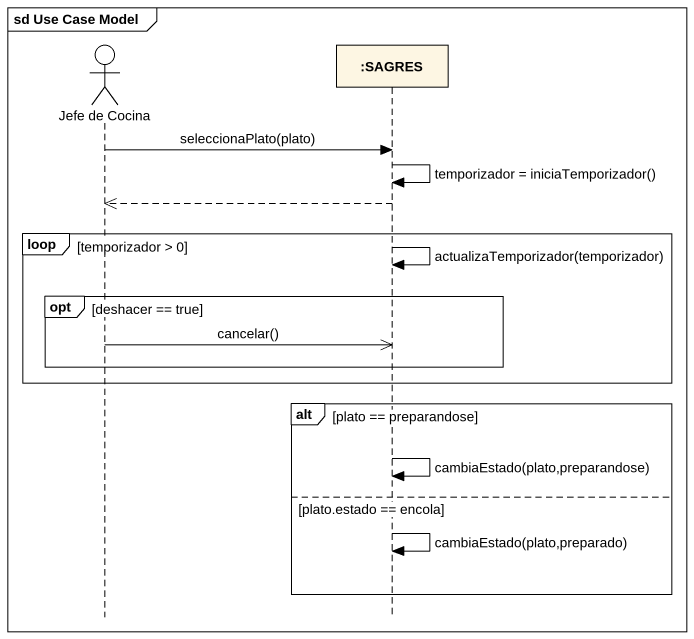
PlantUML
@startuml
mainframe sd Use Case Model
hide footbox
actor "Jefe de Cocina" as Jefe_de_Cocina
participant ":SAGRES" as SAGRES

Jefe_de_Cocina -> SAGRES : seleccionaPlato(plato)
SAGRES -> SAGRES : temporizador = iniciaTemporizador()
SAGRES -->> Jefe_de_Cocina
loop temporizador > 0
  SAGRES -> SAGRES : actualizaTemporizador(temporizador)
  opt deshacer == true
    Jefe_de_Cocina ->> SAGRES : cancelar()
  end
end
alt plato == preparandose
  SAGRES -> SAGRES : cambiaEstado(plato,preparandose)
else plato.estado == encola
  SAGRES -> SAGRES : cambiaEstado(plato,preparado)
end
@enduml
